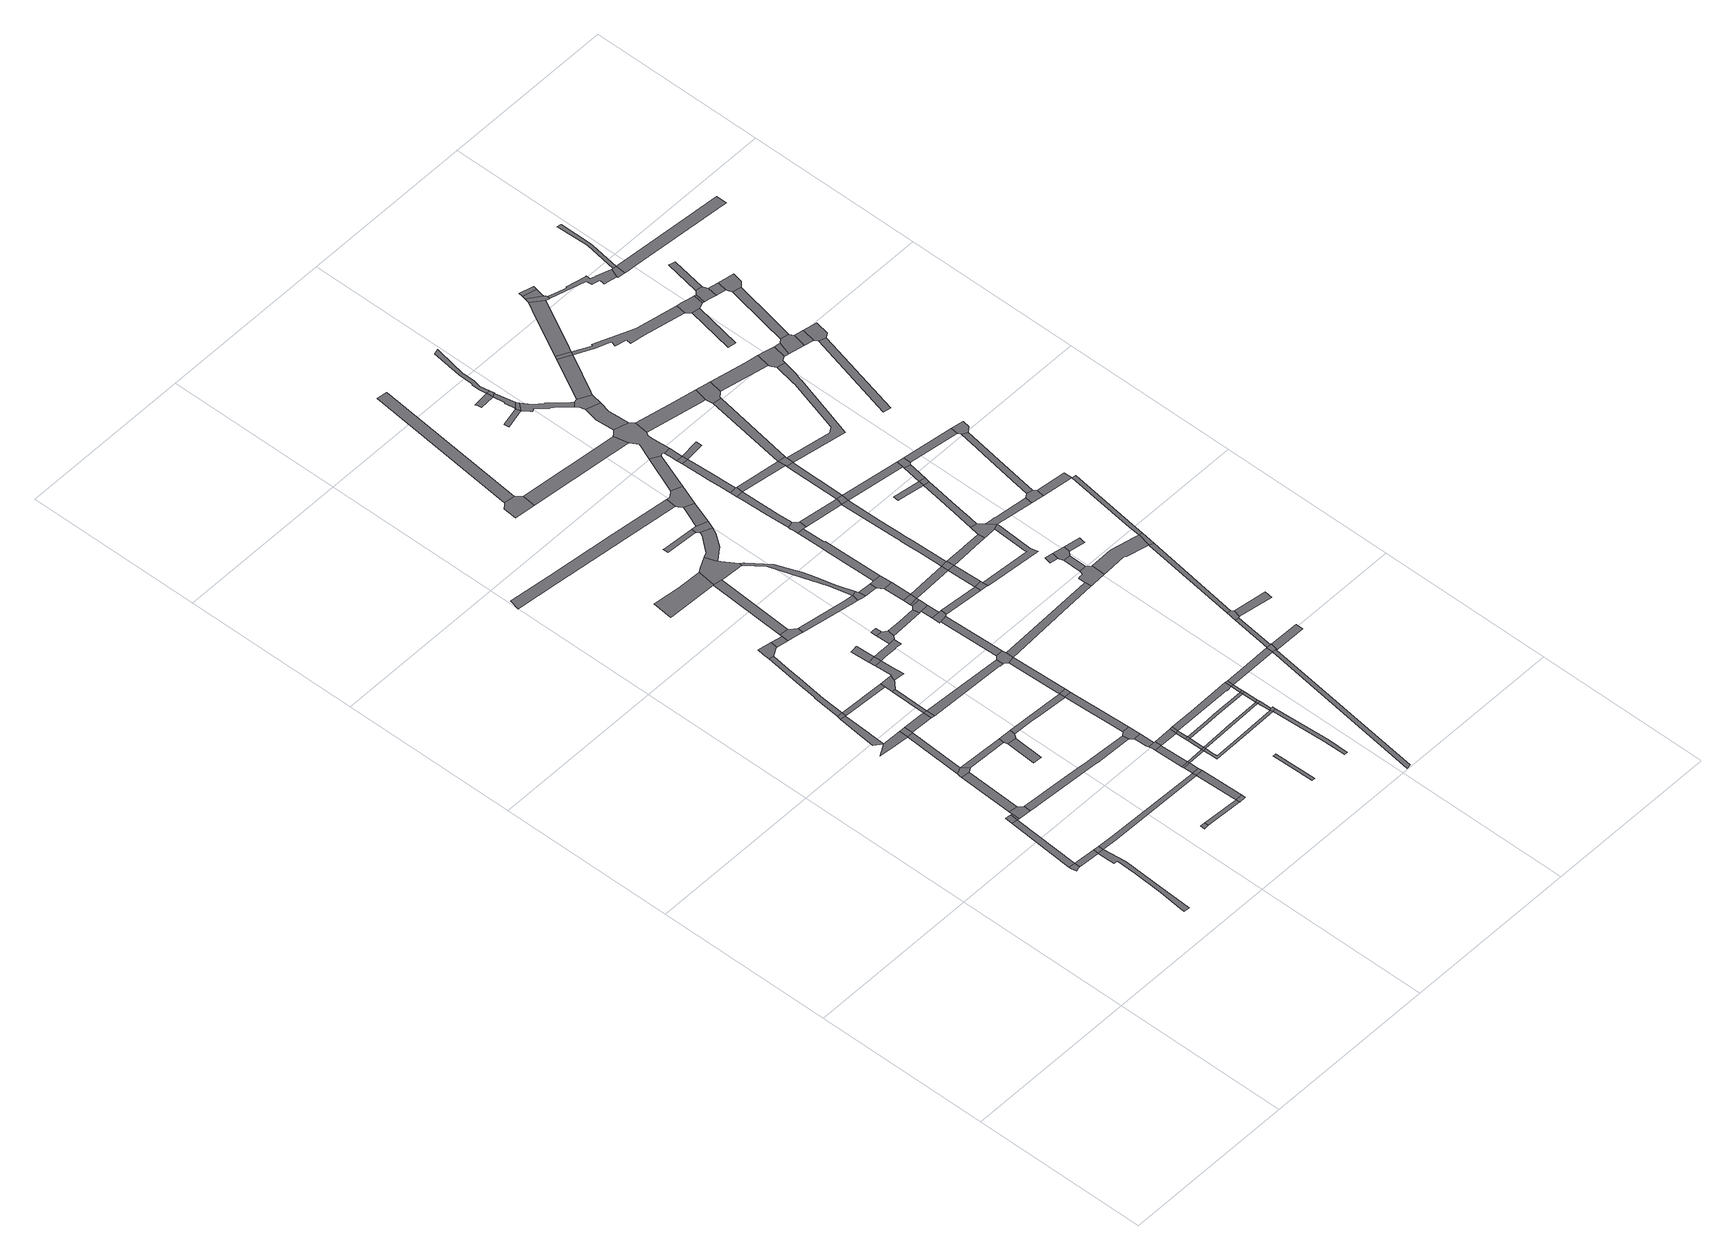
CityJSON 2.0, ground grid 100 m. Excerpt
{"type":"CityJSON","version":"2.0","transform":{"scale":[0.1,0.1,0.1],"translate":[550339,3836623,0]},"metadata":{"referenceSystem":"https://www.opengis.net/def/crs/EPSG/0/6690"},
"CityObjects":{
"road1":{"type":"Road","geometry":[{"type":"MultiSurface","lod":"1","boundaries":[[[0,1,2,3,4,5]]]}]},
"road2":{"type":"Road","attributes":{"RoadStructureAttribute.sectionType":"1"},"geometry":[{"type":"MultiSurface","lod":"1","boundaries":[[[6,7,8,9,10,11,12,13,14,15,16,17,18,19]]]}]},
"road3":{"type":"Road","attributes":{"RoadStructureAttribute.sectionType":"1"},"geometry":[{"type":"MultiSurface","lod":"1","boundaries":[[[20,0,5,21]]]}]},
"road4":{"type":"Road","attributes":{"RoadStructureAttribute.sectionType":"1"},"geometry":[{"type":"MultiSurface","lod":"1","boundaries":[[[5,4,22,6,23]]]}]},
"road5":{"type":"Road","geometry":[{"type":"MultiSurface","lod":"1","boundaries":[[[23,6,19,24]]]}]},
"road6":{"type":"Road","geometry":[{"type":"MultiSurface","lod":"1","boundaries":[[[25,20,21,26]]]}]},
"road7":{"type":"Road","attributes":{"RoadStructureAttribute.sectionType":"1"},"geometry":[{"type":"MultiSurface","lod":"1","boundaries":[[[26,21,27,28,29]]]}]},
"road8":{"type":"Road","geometry":[{"type":"MultiSurface","lod":"1","boundaries":[[[30,31,29,28,32,33,34]]]}]},
"road9":{"type":"Road","attributes":{"RoadStructureAttribute.sectionType":"1"},"geometry":[{"type":"MultiSurface","lod":"1","boundaries":[[[35,36,30,34,37]]]}]},
"road10":{"type":"Road","geometry":[{"type":"MultiSurface","lod":"1","boundaries":[[[38,39,40,35,37,41]]]}]},
"road11":{"type":"Road","attributes":{"RoadStructureAttribute.sectionType":"1"},"geometry":[{"type":"MultiSurface","lod":"1","boundaries":[[[42,43,44,45,46,47,48]]]}]},
"road12":{"type":"Road","attributes":{"RoadStructureAttribute.sectionType":"1"},"geometry":[{"type":"MultiSurface","lod":"1","boundaries":[[[49,50,51,52,43,53,54,55,56,57]]]}]},
"road13":{"type":"Road","attributes":{"RoadStructureAttribute.sectionType":"1"},"geometry":[{"type":"MultiSurface","lod":"1","boundaries":[[[58,47,39,38]]]}]},
"road14":{"type":"Road","geometry":[{"type":"MultiSurface","lod":"1","boundaries":[[[59,49,57,60]]]}]},
"road15":{"type":"Road","geometry":[{"type":"MultiSurface","lod":"1","boundaries":[[[48,47,58,61,62]]]}]},
"road16":{"type":"Road","attributes":{"RoadStructureAttribute.sectionType":"1"},"geometry":[{"type":"MultiSurface","lod":"1","boundaries":[[[38,41,63,64]]]}]},
"road17":{"type":"Road","attributes":{"RoadStructureAttribute.sectionType":"1"},"geometry":[{"type":"MultiSurface","lod":"1","boundaries":[[[65,24,19,66,67,68]]]}]},
"road18":{"type":"Road","geometry":[{"type":"MultiSurface","lod":"1","boundaries":[[[69,70,71,72]]]}]},
"road19":{"type":"Road","attributes":{"RoadStructureAttribute.sectionType":"1"},"geometry":[{"type":"MultiSurface","lod":"1","boundaries":[[[73,74,75,76,77,59,60,78,79,80,81,82]]]}]},
"road20":{"type":"Road","attributes":{"RoadStructureAttribute.sectionType":"1"},"geometry":[{"type":"MultiSurface","lod":"1","boundaries":[[[83,84,62,61,85,86]]]}]},
"road21":{"type":"Road","attributes":{"RoadStructureAttribute.sectionType":"1"},"geometry":[{"type":"MultiSurface","lod":"1","boundaries":[[[60,57,87,88]]]}]},
"road22":{"type":"Road","attributes":{"RoadStructureAttribute.sectionType":"1"},"geometry":[{"type":"MultiSurface","lod":"1","boundaries":[[[89,90,91,92,93,33,32,94,95,96,97,98,99,100,101,102]]]}]},
"road23":{"type":"Road","geometry":[{"type":"MultiSurface","lod":"1","boundaries":[[[103,104,105,106,107]]]}]},
"road24":{"type":"Road","geometry":[{"type":"MultiSurface","lod":"1","boundaries":[[[86,85,108,109,110]]]}]},
"road25":{"type":"Road","attributes":{"RoadStructureAttribute.sectionType":"1"},"geometry":[{"type":"MultiSurface","lod":"1","boundaries":[[[72,71,111,112]]]}]},
"road26":{"type":"Road","geometry":[{"type":"MultiSurface","lod":"1","boundaries":[[[64,63,113,103,107,114,115,116,117]]]}]},
"road27":{"type":"Road","attributes":{"RoadStructureAttribute.sectionType":"1"},"geometry":[{"type":"MultiSurface","lod":"1","boundaries":[[[118,86,110,119]]]}]},
"road28":{"type":"Road","geometry":[{"type":"MultiSurface","lod":"1","boundaries":[[[120,121,73,82,122,123,124,125]]]}]},
"road29":{"type":"Road","geometry":[{"type":"MultiSurface","lod":"1","boundaries":[[[88,87,126,127,128,118,119,129,130,131,132]]]}]},
"road30":{"type":"Road","attributes":{"RoadStructureAttribute.sectionType":"1"},"geometry":[{"type":"MultiSurface","lod":"1","boundaries":[[[125,124,133,134]]]}]},
"road31":{"type":"Road","geometry":[{"type":"MultiSurface","lod":"1","boundaries":[[[135,112,111,136,137]]]}]},
"road32":{"type":"Road","attributes":{"RoadStructureAttribute.sectionType":"1"},"geometry":[{"type":"MultiSurface","lod":"1","boundaries":[[[138,139,67,140,141,112,135]]]}]},
"road33":{"type":"Road","attributes":{"RoadStructureAttribute.sectionType":"1"},"geometry":[{"type":"MultiSurface","lod":"1","boundaries":[[[142,143,144,145,146,147,148,149,150,132,131]]]}]},
"road34":{"type":"Road","geometry":[{"type":"MultiSurface","lod":"1","boundaries":[[[151,152,134,133,153,154,155,156,157,158]]]}]},
"road35":{"type":"Road","geometry":[{"type":"MultiSurface","lod":"1","boundaries":[[[159,160,148,147]]]}]},
"road36":{"type":"Road","geometry":[{"type":"MultiSurface","lod":"1","boundaries":[[[161,68,67,139]]]}]},
"road37":{"type":"Road","attributes":{"RoadStructureAttribute.sectionType":"1"},"geometry":[{"type":"MultiSurface","lod":"1","boundaries":[[[162,163,164,165,166,167,168,169]]]}]},
"road38":{"type":"Road","attributes":{"RoadStructureAttribute.sectionType":"1"},"geometry":[{"type":"MultiSurface","lod":"1","boundaries":[[[170,171,172,173,174,68,161]]]}]},
"road39":{"type":"Road","geometry":[{"type":"MultiSurface","lod":"1","boundaries":[[[175,176,177,178,160,159]]]}]},
"road40":{"type":"Road","attributes":{"RoadStructureAttribute.sectionType":"1"},"geometry":[{"type":"MultiSurface","lod":"1","boundaries":[[[179,117,116,180,181,182,183]]]}]},
"road41":{"type":"Road","geometry":[{"type":"MultiSurface","lod":"1","boundaries":[[[184,185,172,171]]]}]},
"road42":{"type":"Road","attributes":{"RoadStructureAttribute.sectionType":"1"},"geometry":[{"type":"MultiSurface","lod":"1","boundaries":[[[186,187,109,108,188,189,190,191]]]}]},
"road43":{"type":"Road","attributes":{"RoadStructureAttribute.sectionType":"1"},"geometry":[{"type":"MultiSurface","lod":"1","boundaries":[[[192,193,194,185,184]]]}]},
"road44":{"type":"Road","attributes":{"RoadStructureAttribute.sectionType":"1"},"geometry":[{"type":"MultiSurface","lod":"1","boundaries":[[[195,196,197,198,199,200,201,202]]]}]},
"road45":{"type":"Road","attributes":{"RoadStructureAttribute.sectionType":"1"},"geometry":[{"type":"MultiSurface","lod":"1","boundaries":[[[168,203,151,158,204]]]}]},
"road46":{"type":"Road","geometry":[{"type":"MultiSurface","lod":"1","boundaries":[[[205,206,207,194,193,208]]]}]},
"road47":{"type":"Road","attributes":{"RoadStructureAttribute.sectionType":"1"},"geometry":[{"type":"MultiSurface","lod":"1","boundaries":[[[209,210,211,212,213,206,205]]]}]},
"road48":{"type":"Road","geometry":[{"type":"MultiSurface","lod":"1","boundaries":[[[214,215,216,102,101,217,212,211]]]}]},
"road49":{"type":"Road","attributes":{"RoadStructureAttribute.sectionType":"1"},"geometry":[{"type":"MultiSurface","lod":"1","boundaries":[[[218,219,220,221,222,223,224,225,226,159,147]]]}]},
"road50":{"type":"Road","attributes":{"RoadStructureAttribute.sectionType":"1"},"geometry":[{"type":"MultiSurface","lod":"1","boundaries":[[[227,184,171,228]]]}]},
"road51":{"type":"Road","attributes":{"RoadStructureAttribute.sectionType":"1"},"geometry":[{"type":"MultiSurface","lod":"1","boundaries":[[[208,193,229,230,231]]]}]},
"road52":{"type":"Road","geometry":[{"type":"MultiSurface","lod":"1","boundaries":[[[232,227,228,233]]]}]},
"road53":{"type":"Road","attributes":{"RoadStructureAttribute.sectionType":"1"},"geometry":[{"type":"MultiSurface","lod":"1","boundaries":[[[234,235,236,237,215,214]]]}]},
"road54":{"type":"Road","attributes":{"RoadStructureAttribute.sectionType":"1"},"geometry":[{"type":"MultiSurface","lod":"1","boundaries":[[[238,239,240,241,227,232]]]}]},
"road55":{"type":"Road","attributes":{"RoadStructureAttribute.sectionType":"1"},"geometry":[{"type":"MultiSurface","lod":"1","boundaries":[[[242,243,244,225,224,245,246]]]}]},
"road56":{"type":"Road","geometry":[{"type":"MultiSurface","lod":"1","boundaries":[[[247,248,249,244,243]]]}]},
"road57":{"type":"Road","geometry":[{"type":"MultiSurface","lod":"1","boundaries":[[[250,251,240,239]]]}]},
"road58":{"type":"Road","attributes":{"RoadStructureAttribute.sectionType":"1"},"geometry":[{"type":"MultiSurface","lod":"1","boundaries":[[[252,156,155,253,254,255,256]]]}]},
"road59":{"type":"Road","geometry":[{"type":"MultiSurface","lod":"1","boundaries":[[[257,258,259,260,261,262,263,264]]]}]},
"road60":{"type":"Road","attributes":{"RoadStructureAttribute.sectionType":"1"},"geometry":[{"type":"MultiSurface","lod":"1","boundaries":[[[265,230,251,250]]]}]},
"road61":{"type":"Road","geometry":[{"type":"MultiSurface","lod":"1","boundaries":[[[266,183,182,236,235]]]}]},
"road62":{"type":"Road","geometry":[{"type":"MultiSurface","lod":"1","boundaries":[[[231,230,265,267]]]}]},
"road63":{"type":"Road","geometry":[{"type":"MultiSurface","lod":"1","boundaries":[[[268,269,270,271,272]]]}]},
"road64":{"type":"Road","geometry":[{"type":"MultiSurface","lod":"1","boundaries":[[[273,274,169,168,204,275,276,277,278,279]]]}]},
"road65":{"type":"Road","attributes":{"RoadStructureAttribute.sectionType":"1"},"geometry":[{"type":"MultiSurface","lod":"1","boundaries":[[[280,281,282,283,284,285,183,266]]]}]},
"road66":{"type":"Road","geometry":[{"type":"MultiSurface","lod":"1","boundaries":[[[286,287,288,191,190,289,290,282,281,291]]]}]},
"road67":{"type":"Road","attributes":{"RoadStructureAttribute.sectionType":"1"},"geometry":[{"type":"MultiSurface","lod":"1","boundaries":[[[292,293,246,245,294,295]]]}]},
"road68":{"type":"Road","geometry":[{"type":"MultiSurface","lod":"1","boundaries":[[[296,297,298,299,300,301]]]}]},
"road69":{"type":"Road","attributes":{"RoadStructureAttribute.sectionType":"1"},"geometry":[{"type":"MultiSurface","lod":"1","boundaries":[[[302,303,304,233,228,305,306,307,308,309]]]}]},
"road70":{"type":"Road","attributes":{"RoadStructureAttribute.sectionType":"1"},"geometry":[{"type":"MultiSurface","lod":"1","boundaries":[[[310,311,312,313,314,315,316,317,318,277,276,319,320,321,322,323,256,324]]]}]},
"road71":{"type":"Road","attributes":{"RoadStructureAttribute.sectionType":"1"},"geometry":[{"type":"MultiSurface","lod":"1","boundaries":[[[325,326,327,287,286]]]}]},
"road72":{"type":"Road","attributes":{"RoadStructureAttribute.sectionType":"1"},"geometry":[{"type":"MultiSurface","lod":"1","boundaries":[[[328,329,232,233,330,331]]]}]},
"road73":{"type":"Road","geometry":[{"type":"MultiSurface","lod":"1","boundaries":[[[324,256,255,332,333,334,335]]]}]},
"road74":{"type":"Road","attributes":{"RoadStructureAttribute.sectionType":"1"},"geometry":[{"type":"MultiSurface","lod":"1","boundaries":[[[336,337,338,339,340,273,279,341,342,343,344,345,346]]]}]},
"road75":{"type":"Road","attributes":{"RoadStructureAttribute.sectionType":"1"},"geometry":[{"type":"MultiSurface","lod":"1","boundaries":[[[347,348,349,250,239,350,351,352]]]}]},
"road76":{"type":"Road","attributes":{"RoadStructureAttribute.sectionType":"1"},"geometry":[{"type":"MultiSurface","lod":"1","boundaries":[[[353,257,264,354]]]}]},
"road77":{"type":"Road","geometry":[{"type":"MultiSurface","lod":"1","boundaries":[[[355,356,357,327,326,358,359,360]]]}]},
"road78":{"type":"Road","attributes":{"RoadStructureAttribute.sectionType":"1"},"geometry":[{"type":"MultiSurface","lod":"1","boundaries":[[[361,267,265,362,363,364,365]]]}]},
"road79":{"type":"Road","attributes":{"RoadStructureAttribute.sectionType":"1"},"geometry":[{"type":"MultiSurface","lod":"1","boundaries":[[[366,367,368,356,355]]]}]},
"road80":{"type":"Road","attributes":{"RoadStructureAttribute.sectionType":"1"},"geometry":[{"type":"MultiSurface","lod":"1","boundaries":[[[335,334,369,370]]]}]},
"road81":{"type":"Road","geometry":[{"type":"MultiSurface","lod":"1","boundaries":[[[371,372,373,374,292,295,367,366]]]}]},
"road82":{"type":"Road","attributes":{"RoadStructureAttribute.sectionType":"1"},"geometry":[{"type":"MultiSurface","lod":"1","boundaries":[[[375,376,372,371]]]}]},
"road83":{"type":"Road","geometry":[{"type":"MultiSurface","lod":"1","boundaries":[[[377,378,376,375]]]}]},
"road84":{"type":"Road","geometry":[{"type":"MultiSurface","lod":"1","boundaries":[[[379,301,300,380,336,346,381,382,383]]]}]},
"road85":{"type":"Road","attributes":{"RoadStructureAttribute.sectionType":"1"},"geometry":[{"type":"MultiSurface","lod":"1","boundaries":[[[384,385,378,377]]]}]},
"road86":{"type":"Road","attributes":{"RoadStructureAttribute.sectionType":"1"},"geometry":[{"type":"MultiSurface","lod":"1","boundaries":[[[386,387,308,388,389,390]]]}]},
"road87":{"type":"Road","geometry":[{"type":"MultiSurface","lod":"1","boundaries":[[[391,370,369,385,384,392,393]]]}]},
"road88":{"type":"Road","attributes":{"RoadStructureAttribute.sectionType":"1"},"geometry":[{"type":"MultiSurface","lod":"1","boundaries":[[[394,395,383,382,396,397]]]}]},
"road89":{"type":"Road","attributes":{"RoadStructureAttribute.sectionType":"1"},"geometry":[{"type":"MultiSurface","lod":"1","boundaries":[[[398,262,261,399,400,401]]]}]},
"road90":{"type":"Road","geometry":[{"type":"MultiSurface","lod":"1","boundaries":[[[402,403,309,308,387]]]}]},
"road91":{"type":"Road","attributes":{"RoadStructureAttribute.sectionType":"1"},"geometry":[{"type":"MultiSurface","lod":"1","boundaries":[[[404,405,331,406,309,403]]]}]},
"road92":{"type":"Road","attributes":{"RoadStructureAttribute.sectionType":"1"},"geometry":[{"type":"MultiSurface","lod":"1","boundaries":[[[360,359,407,408]]]}]},
"road93":{"type":"Road","geometry":[{"type":"MultiSurface","lod":"1","boundaries":[[[409,328,331,405]]]}]},
"road94":{"type":"Road","attributes":{"RoadStructureAttribute.sectionType":"1"},"geometry":[{"type":"MultiSurface","lod":"1","boundaries":[[[410,352,411,328,409]]]}]},
"road95":{"type":"Road","attributes":{"RoadStructureAttribute.sectionType":"1"},"geometry":[{"type":"MultiSurface","lod":"1","boundaries":[[[412,413,414,415,416,417,418,393,392]]]}]},
"road96":{"type":"Road","geometry":[{"type":"MultiSurface","lod":"1","boundaries":[[[419,347,352,410]]]}]},
"road97":{"type":"Road","geometry":[{"type":"MultiSurface","lod":"1","boundaries":[[[420,421,422,423,202,201,424,425,394,397,426]]]}]},
"road98":{"type":"Road","attributes":{"RoadStructureAttribute.sectionType":"1"},"geometry":[{"type":"MultiSurface","lod":"1","boundaries":[[[427,377,375,428]]]}]},
"road99":{"type":"Road","attributes":{"RoadStructureAttribute.sectionType":"1"},"geometry":[{"type":"MultiSurface","lod":"1","boundaries":[[[429,364,347,419]]]}]},
"road100":{"type":"Road","geometry":[{"type":"MultiSurface","lod":"1","boundaries":[[[365,364,429,430]]]}]},
"road101":{"type":"Road","attributes":{"RoadStructureAttribute.sectionType":"1"},"geometry":[{"type":"MultiSurface","lod":"1","boundaries":[[[431,432,433,434,291,281,435,436,437]]]}]},
"road102":{"type":"Road","geometry":[{"type":"MultiSurface","lod":"1","boundaries":[[[438,439,440,441,415,414,442,443,444]]]}]},
"road103":{"type":"Road","geometry":[{"type":"MultiSurface","lod":"1","boundaries":[[[445,408,407,446,447,448]]]}]},
"road104":{"type":"Road","attributes":{"RoadStructureAttribute.sectionType":"1"},"geometry":[{"type":"MultiSurface","lod":"1","boundaries":[[[449,450,451,452,453,454]]]}]},
"road105":{"type":"Road","attributes":{"RoadStructureAttribute.sectionType":"1"},"geometry":[{"type":"MultiSurface","lod":"1","boundaries":[[[455,456,457,458,459,460,461,439,438]]]}]},
"road106":{"type":"Road","attributes":{"RoadStructureAttribute.sectionType":"1"},"geometry":[{"type":"MultiSurface","lod":"1","boundaries":[[[462,428,463,464,408,445]]]}]},
"road107":{"type":"Road","attributes":{"RoadStructureAttribute.sectionType":"1"},"geometry":[{"type":"MultiSurface","lod":"1","boundaries":[[[465,420,426,466,467,468]]]}]},
"road108":{"type":"Road","geometry":[{"type":"MultiSurface","lod":"1","boundaries":[[[469,470,471,472]]]}]},
"road109":{"type":"Road","geometry":[{"type":"MultiSurface","lod":"1","boundaries":[[[473,427,428,462]]]}]},
"road110":{"type":"Road","geometry":[{"type":"MultiSurface","lod":"1","boundaries":[[[474,475,476,459,458,477]]]}]},
"road111":{"type":"Road","attributes":{"RoadStructureAttribute.sectionType":"1"},"geometry":[{"type":"MultiSurface","lod":"1","boundaries":[[[478,430,429,479,480,481]]]}]},
"road112":{"type":"Road","geometry":[{"type":"MultiSurface","lod":"1","boundaries":[[[482,483,484,485,486,487]]]}]},
"road113":{"type":"Road","attributes":{"RoadStructureAttribute.sectionType":"1"},"geometry":[{"type":"MultiSurface","lod":"1","boundaries":[[[488,489,490,491,492,493,494,495,496,475,474]]]}]},
"road114":{"type":"Road","attributes":{"RoadStructureAttribute.sectionType":"1"},"geometry":[{"type":"MultiSurface","lod":"1","boundaries":[[[497,444,443,498,499]]]}]},
"road115":{"type":"Road","geometry":[{"type":"MultiSurface","lod":"1","boundaries":[[[500,469,472,501]]]}]},
"road116":{"type":"Road","attributes":{"RoadStructureAttribute.sectionType":"1"},"geometry":[{"type":"MultiSurface","lod":"1","boundaries":[[[502,487,503,504,505,506,469,500]]]}]},
"road117":{"type":"Road","attributes":{"RoadStructureAttribute.sectionType":"1"},"geometry":[{"type":"MultiSurface","lod":"1","boundaries":[[[498,507,508,509,510,511,512,513,514,427,473,515,516,517,518,519,520,521]]]}]},
"road118":{"type":"Road","geometry":[{"type":"MultiSurface","lod":"1","boundaries":[[[522,523,493,492]]]}]},
"road119":{"type":"Road","geometry":[{"type":"MultiSurface","lod":"1","boundaries":[[[482,487,502,524,525]]]}]},
"road120":{"type":"Road","attributes":{"RoadStructureAttribute.sectionType":"1"},"geometry":[{"type":"MultiSurface","lod":"1","boundaries":[[[526,527,528,529,523,522]]]}]},
"road121":{"type":"Road","geometry":[{"type":"MultiSurface","lod":"1","boundaries":[[[530,531,401,400,532,533,534,535,536,465,468,537,538,539,540,541,542,528,527,543,544,545,546,547,548,549]]]}]},
"road122":{"type":"Road","attributes":{"RoadStructureAttribute.sectionType":"1"},"geometry":[{"type":"MultiSurface","lod":"1","boundaries":[[[550,551,552,553,554,555,556,557,558,559,560,501,472,561,562,563,564,565,566,567,568,569,570,571,572,573,574,575,576,577]]]}]},
"road123":{"type":"Road","attributes":{"RoadStructureAttribute.sectionType":"1"},"geometry":[{"type":"MultiSurface","lod":"1","boundaries":[[[578,579,580,473,462,581,582,583]]]}]},
"road124":{"type":"Road","attributes":{"RoadStructureAttribute.sectionType":"1"},"geometry":[{"type":"MultiSurface","lod":"1","boundaries":[[[584,585,477,458,586,587,588]]]}]},
"road125":{"type":"Road","attributes":{"RoadStructureAttribute.sectionType":"1"},"geometry":[{"type":"MultiSurface","lod":"1","boundaries":[[[589,590,591,592,593,594,595,596,597,598,599,600,601,448,447]]]}]},
"road126":{"type":"Road","attributes":{"RoadStructureAttribute.sectionType":"1"},"geometry":[{"type":"MultiSurface","lod":"1","boundaries":[[[602,603,604,605,606,607,608,609,610,611,612,613,614,615,482,525]]]}]},
"road127":{"type":"Road","geometry":[{"type":"MultiSurface","lod":"1","boundaries":[[[616,617,618,522,492]]]}]},
"road128":{"type":"Road","geometry":[{"type":"MultiSurface","lod":"1","boundaries":[[[499,498,521,619]]]}]},
"road129":{"type":"Road","geometry":[{"type":"MultiSurface","lod":"1","boundaries":[[[620,621,622,481,480,449,454,623,624]]]}]},
"road130":{"type":"Road","attributes":{"RoadStructureAttribute.sectionType":"1"},"geometry":[{"type":"MultiSurface","lod":"1","boundaries":[[[625,626,530,549,627,628,629,630]]]}]},
"road131":{"type":"Road","geometry":[{"type":"MultiSurface","lod":"1","boundaries":[[[631,577,576,632,625,630,633]]]}]},
"road132":{"type":"Road","attributes":{"RoadStructureAttribute.sectionType":"1"},"geometry":[{"type":"MultiSurface","lod":"1","boundaries":[[[634,622,621,635,636]]]}]},
"road133":{"type":"Road","attributes":{"RoadStructureAttribute.sectionType":"1"},"geometry":[{"type":"MultiSurface","lod":"1","boundaries":[[[637,499,619,638,639,640]]]}]},
"road134":{"type":"Road","geometry":[{"type":"MultiSurface","lod":"1","boundaries":[[[641,642,643,644,645,431,437,646,647,648,649,650]]]}]},
"road135":{"type":"Road","geometry":[{"type":"MultiSurface","lod":"1","boundaries":[[[651,652,653,654,655]]]}]},
"road136":{"type":"Road","attributes":{"RoadStructureAttribute.sectionType":"7"},"geometry":[{"type":"MultiSurface","lod":"1","boundaries":[[[656,624,623,657,658,659,660,661]]]}]},
"road137":{"type":"Road","attributes":{"RoadStructureAttribute.sectionType":"1"},"geometry":[{"type":"MultiSurface","lod":"1","boundaries":[[[662,641,650,663]]]}]},
"road138":{"type":"Road","geometry":[{"type":"MultiSurface","lod":"1","boundaries":[[[588,587,637,640,664,665]]]}]},
"road139":{"type":"Road","geometry":[{"type":"MultiSurface","lod":"1","boundaries":[[[666,667,668,634,636,669,670,671,672]]]}]},
"road140":{"type":"Road","geometry":[{"type":"MultiSurface","lod":"1","boundaries":[[[673,578,583,674,675,676,598,597,677,678,679]]]}]},
"road141":{"type":"Road","geometry":[{"type":"MultiSurface","lod":"1","boundaries":[[[680,655,654,662,663,681,682]]]}]},
"road142":{"type":"Road","attributes":{"RoadStructureAttribute.sectionType":"1"},"geometry":[{"type":"MultiSurface","lod":"1","boundaries":[[[619,521,683,684,685]]]}]},
"road143":{"type":"Road","attributes":{"RoadStructureAttribute.sectionType":"1"},"geometry":[{"type":"MultiSurface","lod":"1","boundaries":[[[686,687,547,546,688,689,690]]]}]},
"road144":{"type":"Road","attributes":{"RoadStructureAttribute.sectionType":"1"},"geometry":[{"type":"MultiSurface","lod":"1","boundaries":[[[691,692,693,694,631,633,695,696,697,698]]]}]},
"road145":{"type":"Road","geometry":[{"type":"MultiSurface","lod":"1","boundaries":[[[699,700,701,702,703]]]}]},
"road146":{"type":"Road","attributes":{"RoadStructureAttribute.sectionType":"1"},"geometry":[{"type":"MultiSurface","lod":"1","boundaries":[[[702,704,705,706,673,679,707,708,709,710]]]}]},
"road147":{"type":"Road","attributes":{"RoadStructureAttribute.sectionType":"1"},"geometry":[{"type":"MultiSurface","lod":"1","boundaries":[[[711,712,713,682,681]]]}]},
"road148":{"type":"Road","attributes":{"RoadStructureAttribute.sectionType":"7"},"geometry":[{"type":"MultiSurface","lod":"1","boundaries":[[[670,669,714,715]]]}]},
"road149":{"type":"Road","attributes":{"RoadStructureAttribute.sectionType":"1"},"geometry":[{"type":"MultiSurface","lod":"1","boundaries":[[[716,588,665,717]]]}]},
"road150":{"type":"Road","attributes":{"RoadStructureAttribute.sectionType":"1"},"geometry":[{"type":"MultiSurface","lod":"1","boundaries":[[[718,719,720,649,648,721,722,723,724,725,726,727]]]}]},
"road151":{"type":"Road","attributes":{"RoadStructureAttribute.sectionType":"1"},"geometry":[{"type":"MultiSurface","lod":"1","boundaries":[[[726,728,666,672,729]]]}]},
"road152":{"type":"Road","attributes":{"RoadStructureAttribute.sectionType":"1"},"geometry":[{"type":"MultiSurface","lod":"1","boundaries":[[[730,731,732,733,734,677,597,735,736,737,738]]]}]},
"road153":{"type":"Road","geometry":[{"type":"MultiSurface","lod":"1","boundaries":[[[703,702,710,739]]]}]},
"road154":{"type":"Road","geometry":[{"type":"MultiSurface","lod":"1","boundaries":[[[740,691,698,741]]]}]},
"road155":{"type":"Road","attributes":{"RoadStructureAttribute.sectionType":"1"},"geometry":[{"type":"MultiSurface","lod":"1","boundaries":[[[742,703,739,743,744,745]]]}]},
"road156":{"type":"Road","geometry":[{"type":"MultiSurface","lod":"1","boundaries":[[[685,684,742,745,746,747,748,749]]]}]},
"road157":{"type":"Road","geometry":[{"type":"MultiSurface","lod":"1","boundaries":[[[690,689,716,717,750,751,752,753]]]}]},
"road158":{"type":"Road","geometry":[{"type":"MultiSurface","lod":"1","boundaries":[[[727,726,729,754]]]}]},
"road159":{"type":"Road","attributes":{"RoadStructureAttribute.sectionType":"1"},"geometry":[{"type":"MultiSurface","lod":"1","boundaries":[[[755,756,757,758,759,760,664,640,761,762,763,764,765,766,767]]]}]},
"road160":{"type":"Road","geometry":[{"type":"MultiSurface","lod":"1","boundaries":[[[768,769,738,737,770,771,772]]]}]},
"road161":{"type":"Road","attributes":{"RoadStructureAttribute.sectionType":"1"},"geometry":[{"type":"MultiSurface","lod":"1","boundaries":[[[773,774,775,740,741,776,777,778,779]]]}]},
"road162":{"type":"Road","attributes":{"RoadStructureAttribute.sectionType":"1"},"geometry":[{"type":"MultiSurface","lod":"1","boundaries":[[[749,748,780,781]]]}]},
"road163":{"type":"Road","attributes":{"RoadStructureAttribute.sectionType":"1"},"geometry":[{"type":"MultiSurface","lod":"1","boundaries":[[[782,783,727,754,784,785]]]}]},
"road164":{"type":"Road","attributes":{"RoadStructureAttribute.sectionType":"1"},"geometry":[{"type":"MultiSurface","lod":"1","boundaries":[[[771,770,786,782,787]]]}]},
"road165":{"type":"Road","attributes":{"RoadStructureAttribute.sectionType":"1"},"geometry":[{"type":"MultiSurface","lod":"1","boundaries":[[[788,753,752,789,790]]]}]},
"road166":{"type":"Road","attributes":{"RoadStructureAttribute.sectionType":"1"},"geometry":[{"type":"MultiSurface","lod":"1","boundaries":[[[791,792,793,794,768,772,795,796]]]}]},
"road167":{"type":"Road","attributes":{"RoadStructureAttribute.sectionType":"1"},"geometry":[{"type":"MultiSurface","lod":"1","boundaries":[[[797,798,799,800,801,741,698,802,803,804,805,806,807,808,809,810]]]}]},
"road168":{"type":"Road","geometry":[{"type":"MultiSurface","lod":"1","boundaries":[[[811,812,773,779,813,814,815,816,817,818,819]]]}]},
"road169":{"type":"Road","attributes":{"RoadStructureAttribute.sectionType":"1"},"geometry":[{"type":"MultiSurface","lod":"1","boundaries":[[[820,811,819,821,822]]]}]},
"road170":{"type":"Road","attributes":{"RoadStructureAttribute.sectionType":"1"},"geometry":[{"type":"MultiSurface","lod":"1","boundaries":[[[823,824,820,822,825]]]}]},
"road171":{"type":"Road","geometry":[{"type":"MultiSurface","lod":"1","boundaries":[[[781,780,826,791,796,827,828,829]]]}]},
"road172":{"type":"Road","geometry":[{"type":"MultiSurface","lod":"1","boundaries":[[[830,790,789,831,832,755,767,833,834,835,836]]]}]},
"road173":{"type":"Road","attributes":{"RoadStructureAttribute.sectionType":"1"},"geometry":[{"type":"MultiSurface","lod":"1","boundaries":[[[837,838,839,840,841,842,843,844,845,846,815,814,847,848,849,850,851,852,853,854,855]]]}]},
"road174":{"type":"Road","attributes":{"RoadStructureAttribute.sectionType":"1"},"geometry":[{"type":"MultiSurface","lod":"1","boundaries":[[[856,857,858,859]]]}]},
"road175":{"type":"Road","attributes":{"RoadStructureAttribute.sectionType":"1"},"geometry":[{"type":"MultiSurface","lod":"1","boundaries":[[[860,836,835,861,862,863]]]}]},
"road176":{"type":"Road","attributes":{"RoadStructureAttribute.sectionType":"1"},"geometry":[{"type":"MultiSurface","lod":"1","boundaries":[[[864,865,866,867,868,869]]]}]},
"road177":{"type":"Road","geometry":[{"type":"MultiSurface","lod":"1","boundaries":[[[870,863,862,871,872,873]]]}]},
"road178":{"type":"Road","geometry":[{"type":"MultiSurface","lod":"1","boundaries":[[[874,875,810,809,856,859,876,877]]]}]},
"road179":{"type":"Road","attributes":{"RoadStructureAttribute.sectionType":"1"},"geometry":[{"type":"MultiSurface","lod":"1","boundaries":[[[872,871,878,879]]]}]},
"road180":{"type":"Road","geometry":[{"type":"MultiSurface","lod":"1","boundaries":[[[855,854,880,881,882,883]]]}]},
"road181":{"type":"Road","attributes":{"RoadStructureAttribute.sectionType":"1"},"geometry":[{"type":"MultiSurface","lod":"1","boundaries":[[[877,876,884,885]]]}]},
"road182":{"type":"Road","geometry":[{"type":"MultiSurface","lod":"1","boundaries":[[[886,887,885,884,888,889,890,891,892,893]]]}]},
"road183":{"type":"Road","geometry":[{"type":"MultiSurface","lod":"1","boundaries":[[[879,878,894,864,869,895,896,897]]]}]},
"road184":{"type":"Road","attributes":{"RoadStructureAttribute.sectionType":"1"},"geometry":[{"type":"MultiSurface","lod":"1","boundaries":[[[898,899,870,873,900,901]]]}]},
"road185":{"type":"Road","attributes":{"RoadStructureAttribute.sectionType":"1"},"geometry":[{"type":"MultiSurface","lod":"1","boundaries":[[[902,903,904,905,906,907,908,883,882]]]}]},
"road186":{"type":"Road","attributes":{"RoadStructureAttribute.sectionType":"1"},"geometry":[{"type":"MultiSurface","lod":"1","boundaries":[[[891,890,909,910]]]}]},
"road187":{"type":"Road","geometry":[{"type":"MultiSurface","lod":"1","boundaries":[[[911,912,913,914,886,893]]]}]},
"road188":{"type":"Road","geometry":[{"type":"MultiSurface","lod":"1","boundaries":[[[910,909,898,901,915,916,917,918]]]}]},
"road189":{"type":"Road","attributes":{"RoadStructureAttribute.sectionType":"1"},"geometry":[{"type":"MultiSurface","lod":"1","boundaries":[[[919,920,921,882,881,922,923,924,925,926]]]}]}
},
"vertices":[
[500,776,0],[499,760,0],[506,734,0],[521,740,0],[533,740,0],[534,773,0],
[656,734,0],[658,664,0],[659,634,0],[669,634,0],[682,634,0],[678,519,0],[667,346,0],[651,191,0],[650,183,0],[683,179,0],[683,192,0],[692,362,0],[704,602,0],[691,732,0],
[529,1165,0],[561,1162,0],
[654,734,0],[658,764,0],
[693,762,0],
[532,1208,0],[565,1205,0],
[565,1161,0],[573,1160,0],[575,1205,0],
[576,1226,0],[576,1215,0],[647,1155,0],[649,1195,0],[625,1218,0],
[592,1540,0],[576,1229,0],[639,1534,0],
[632,1586,0],[595,1570,0],[592,1550,0],[663,1552,0],
[567,1957,0],[506,1959,0],[437,1919,0],[536,1910,0],[611,1903,0],[614,1903,0],[616,1955,0],
[488,2215,0],[471,2061,0],[467,2030,0],[463,1991,0],[510,2042,0],[511,2058,0],[511,2059,0],[518,2210,0],[518,2212,0],
[649,1903,0],
[491,2238,0],[521,2237,0],
[649,1906,0],[651,1954,0],
[891,1541,0],[893,1573,0],
[785,756,0],[783,728,0],[1340,718,0],[1339,742,0],
[1112,488,0],[1111,463,0],[1138,466,0],[1139,487,0],
[550,2725,0],[535,2607,0],[525,2527,0],[510,2404,0],[509,2399,0],[532,2365,0],[538,2414,0],[553,2534,0],[562,2612,0],[576,2720,0],
[770,1950,0],[756,1950,0],[779,1900,0],[781,1950,0],
[783,2197,0],[784,2226,0],
[1104,1161,0],[1094,1162,0],[1052,1165,0],[1018,1169,0],[891,1178,0],[689,1152,0],[691,1152,0],[834,1141,0],[1012,1128,0],[1081,1123,0],[1091,1122,0],[1094,1122,0],[1300,1114,0],[1297,1149,0],
[898,1519,0],[887,1347,0],[913,1345,0],[937,1344,0],[948,1515,0],
[800,1899,0],[798,1947,0],[798,1948,0],
[1348,453,0],[1349,475,0],
[893,1537,0],[958,1528,0],[962,1534,0],[966,1538,0],[967,1569,0],
[783,2150,0],[801,2150,0],
[560,2803,0],[555,2767,0],[583,2724,0],[629,2750,0],[630,2750,0],[635,2789,0],
[783,2191,0],[783,2177,0],[783,2175,0],[828,2177,0],[838,2187,0],[843,2193,0],[852,2223,0],
[697,2738,0],[700,2776,0],
[1389,477,0],[1351,452,0],[1390,454,0],
[1389,493,0],[1381,720,0],[1340,716,0],[1348,484,0],
[857,2192,0],[880,2190,0],[904,2188,0],[903,2190,0],[899,2256,0],[895,2323,0],[852,2319,0],[858,2227,0],[858,2223,0],
[701,2791,0],[700,2777,0],[726,2733,0],[767,2726,0],[784,2722,0],[788,2752,0],[774,2765,0],[750,2787,0],
[892,2363,0],[850,2359,0],
[1380,744,0],
[618,3348,0],[543,3357,0],[452,3368,0],[439,3250,0],[439,3251,0],[444,3250,0],[730,3238,0],[745,3344,0],
[1379,782,0],[1378,796,0],[1337,794,0],[1339,750,0],[1339,748,0],
[886,2470,0],[886,2473,0],[864,2469,0],[843,2465,0],
[1087,1563,0],[1077,1533,0],[1115,1530,0],[1300,1517,0],[1300,1552,0],
[1378,808,0],[1337,807,0],
[1249,1920,0],[1245,1920,0],[1243,1881,0],[1247,1880,0],[1265,1880,0],[1264,1919,0],
[1371,971,0],[1371,972,0],[1331,971,0],
[658,3809,0],[250,3857,0],[14,3885,0],[0,3826,0],[250,3797,0],[671,3747,0],[986,3709,0],[993,3769,0],
[730,3236,0],[780,3231,0],
[1365,1010,0],[1327,1008,0],[1330,989,0],[1371,1010,0],
[1364,1012,0],[1364,1027,0],[1361,1094,0],[1319,1093,0],[1324,1023,0],
[1358,1167,0],[1317,1165,0],[1298,1150,0],[1302,1112,0],
[925,2324,0],[997,2325,0],[1004,2326,0],[1006,2326,0],[1039,2325,0],[1039,2355,0],[1039,2368,0],[1002,2365,0],[925,2364,0],
[1482,812,0],[1480,799,0],
[1386,972,0],[1478,971,0],[1478,1011,0],
[1497,814,0],[1497,802,0],
[1350,1340,0],[1342,1518,0],[1302,1517,0],[1302,1506,0],
[1497,849,0],[1496,899,0],[1480,899,0],[1481,848,0],
[1037,2443,0],[1035,2445,0],[1000,2443,0],[1055,2385,0],[1060,2425,0],
[1033,2481,0],[1016,2480,0],[999,2479,0],
[1496,914,0],[1479,914,0],
[1077,2707,0],[974,2688,0],[1086,2668,0],[1111,2663,0],[1118,2701,0],
[464,4327,0],[454,4318,0],[434,4302,0],[426,4223,0],[545,4210,0],[553,4289,0],[533,4311,0],[525,4320,0],
[1495,976,0],
[1341,1554,0],
[1495,1011,0],
[1692,531,0],[1684,531,0],[1675,531,0],[1680,289,0],[1697,289,0],
[833,3388,0],[768,3356,0],[795,3230,0],[913,3223,0],[913,3239,0],[862,3315,0],[855,3325,0],
[1338,1625,0],[1328,1870,0],[1288,1861,0],[1299,1565,0],[1300,1555,0],[1300,1553,0],
[1325,1938,0],[1283,1936,0],[1265,1920,0],[1267,1880,0],[1269,1879,0],[1327,1916,0],
[1238,2429,0],[1141,2426,0],[1083,2386,0],[1246,2392,0],
[742,3566,0],[741,3566,0],[741,3552,0],[742,3538,0],[926,3527,0],[926,3553,0],
[1693,733,0],[1498,729,0],[1497,767,0],[1482,767,0],[1485,717,0],[1694,720,0],[1888,723,0],[1883,736,0],
[1118,2795,0],[1108,2830,0],[1097,2874,0],[1080,2941,0],[1067,2984,0],[1057,3013,0],[1018,3115,0],[932,3225,0],[929,3227,0],[917,3218,0],[988,3129,0],[1045,2951,0],[1089,2829,0],[1116,2711,0],[1146,2710,0],
[1320,2033,0],[1310,2284,0],[1269,2277,0],
[1877,823,0],[1688,819,0],[1688,806,0],[1879,811,0],
[1127,2660,0],[1132,2659,0],[1156,2655,0],[1151,2693,0],
[939,3511,0],[931,3491,0],[924,3479,0],[868,3411,0],[861,3402,0],[859,3328,0],[920,3371,0],[930,3378,0],[983,3452,0],[991,3467,0],[999,3485,0],
[1876,921,0],[1686,918,0],[1638,917,0],[1650,902,0],[1686,903,0],[1876,906,0],
[562,5223,0],[622,5216,0],
[1310,2326,0],[1260,2325,0],[1261,2277,0],[1315,2287,0],[1321,2291,0],[1324,2325,0],
[1629,1012,0],[1845,977,0],[1845,973,0],[1875,976,0],[1875,1014,0],
[1307,2394,0],[1258,2392,0],[1258,2390,0],
[1229,2651,0],[1230,2690,0],
[1306,2448,0],[1256,2446,0],[1242,2432,0],[1240,2430,0],
[1305,2463,0],[1256,2457,0],
[1305,2502,0],[1255,2501,0],
[940,3552,0],[932,3519,0],[1005,3499,0],[1016,3528,0],[955,3550,0],
[1302,2620,0],[1251,2618,0],
[1926,399,0],[1909,725,0],[1906,414,0],[1907,286,0],[1926,286,0],
[1242,2689,0],[1300,2689,0],[1254,2689,0],
[1006,3675,0],[986,3624,0],[1051,3624,0],[1062,3654,0],
[1117,4228,0],[1041,4156,0],[1142,4145,0],[1125,4227,0],
[1908,744,0],[1895,743,0],
[1895,751,0],[1894,811,0],[1882,753,0],
[1544,2272,0],[1545,2305,0],
[1893,827,0],
[1892,906,0],[1877,829,0],
[1290,3030,0],[1285,3032,0],[1281,3161,0],[1244,3161,0],[1245,3154,0],[1247,3031,0],[1248,2959,0],
[1891,921,0],
[1046,3791,0],[1034,3783,0],[1022,3775,0],[1010,3767,0],[992,3698,0],[999,3687,0],[1105,3769,0],
[1538,2512,0],[1538,2472,0],
[1890,977,0],
[1890,1014,0],
[1911,1939,0],[1910,1938,0],[1702,1930,0],[1327,1915,0],[1704,1890,0],[1912,1901,0],[1915,1901,0],
[1276,3228,0],[1241,3219,0],[1241,3207,0],[1243,3189,0],[1283,3161,0],[1298,3159,0],[1303,3202,0],
[1587,2310,0],[1567,2270,0],[1590,2268,0],[1588,2298,0],
[2172,978,0],[2149,816,0],[2037,5,0],[2065,11,0],[2192,974,0],[2193,976,0],
[1272,3312,0],[1267,3505,0],[1267,3530,0],[1266,3534,0],[1226,3532,0],[1227,3504,0],[1234,3365,0],
[1580,2472,0],[1545,2312,0],[1545,2308,0],
[1131,4004,0],[1123,3816,0],[1180,3969,0],[1182,3974,0],
[951,4689,0],[839,4662,0],[842,4634,0],[955,4663,0],
[1576,2515,0],
[1265,3574,0],[1224,3572,0],[1225,3556,0],[1269,3573,0],
[2006,1015,0],[1894,977,0],[2172,979,0],[2171,1017,0],
[932,4858,0],[845,4850,0],[842,4849,0],[846,4833,0],[849,4816,0],[936,4820,0],
[1262,3626,0],[1258,3712,0],[1258,3713,0],[1251,3844,0],[1250,3866,0],[1212,3864,0],[1218,3713,0],[1218,3710,0],[1221,3626,0],
[1526,3172,0],[1519,3129,0],[1529,3172,0],
[980,4717,0],[989,4702,0],
[957,4831,0],[945,4754,0],[942,4752,0],[949,4702,0],[950,4696,0],
[1519,3126,0],[1524,2951,0],[1529,2791,0],[1530,2779,0],[1530,2762,0],[1532,2702,0],[1534,2649,0],[1538,2524,0],[1575,2515,0],[1569,2728,0],[1567,2775,0],[1567,2788,0],[1566,2797,0],[1563,2924,0],[1557,3124,0],
[1248,3898,0],[1210,3896,0],
[960,4832,0],[954,4858,0],
[1246,3933,0],[1244,3976,0],[1207,3973,0],[1209,3931,0],
[1156,4253,0],[1138,4237,0],[1143,4143,0],[1164,4112,0],[1170,4103,0],[1157,4070,0],[1147,4044,0],[1185,3977,0],[1189,3980,0],[1192,3980,0],[1197,3980,0],[1202,3980,0],[1205,3976,0],[1238,4071,0],[1237,4104,0],[1247,4123,0],[1249,4127,0],[1258,4207,0],[1249,4218,0],[1239,4231,0],
[1156,4520,0],[1154,4521,0],[1098,4581,0],[1095,4584,0],[1071,4609,0],[1064,4610,0],[1056,4618,0],[1044,4629,0],[1027,4644,0],[1024,4647,0],[1022,4649,0],[957,4661,0],[984,4626,0],[984,4625,0],[985,4624,0],[986,4622,0],[990,4617,0],[998,4623,0],[1005,4628,0],[1020,4612,0],[1034,4597,0],[1058,4571,0],[1068,4571,0],[1074,4564,0],[1077,4561,0],[1132,4501,0],[1142,4490,0],[1164,4511,0],
[1807,2520,0],[1701,2517,0],[1694,2517,0],[1695,2477,0],[1701,2478,0],[1809,2482,0],
[1296,3570,0],[1294,3570,0],[1290,3530,0],[1528,3494,0],[1525,3539,0],
[1595,2268,0],[1595,2264,0],[1904,2237,0],[1915,2236,0],[1912,2244,0],[1902,2276,0],[1912,2444,0],[1915,2485,0],[1915,2496,0],[1883,2485,0],[1875,2284,0],[1880,2275,0],[1593,2297,0],
[942,4917,0],[945,4917,0],[950,4944,0],[952,4958,0],[953,5016,0],[953,5027,0],[985,5202,0],[987,5211,0],[988,5217,0],[957,5211,0],[933,5033,0],[931,4948,0],[927,4946,0],[927,4903,0],
[1362,3877,0],[1360,3894,0],[1359,3910,0],
[1564,3167,0],
[2204,1017,0],[2199,1017,0],[2175,1017,0],[2197,976,0],[2204,1015,0],
[1167,4440,0],[1149,4358,0],[1233,4318,0],[1233,4319,0],[1231,4350,0],[1244,4414,0],
[1187,4514,0],[1157,4474,0],[1257,4478,0],
[2206,1245,0],[2227,1243,0],[2228,1244,0],
[1528,3487,0],[1564,3169,0],[1566,3479,0],[1567,3479,0],
[1951,2002,0],[1942,1980,0],[1922,1979,0],[1919,1979,0],[1911,1977,0],[1921,1901,0],[1937,1902,0],[2012,1905,0],[2013,1983,0],[1991,2002,0],
[1904,2184,0],[1897,2144,0],[1932,2138,0],[1941,2137,0],[1948,2176,0],
[2207,1015,0],[2197,974,0],[2196,971,0],[2202,971,0],[2377,971,0],[2377,1014,0],
[1951,2105,0],[1991,2105,0],
[1568,3522,0],[1569,3532,0],
[2215,1305,0],[2212,1284,0],[2210,1274,0],[2235,1249,0],[2245,1289,0],[2242,1293,0],[2236,1301,0],
[1816,2578,0],[1831,2483,0],[1876,2485,0],[1879,2485,0],[1880,2540,0],[1853,2568,0],[1852,2570,0],
[1971,2172,0],[2011,2125,0],[2018,2164,0],
[1558,3124,0],[1892,3075,0],[1898,3116,0],
[1483,4160,0],[1261,4206,0],[1580,4061,0],[1591,4059,0],[1607,4135,0],
[1316,4756,0],[1306,4737,0],[1197,4533,0],[1195,4528,0],[1264,4491,0],[1267,4496,0],[1376,4700,0],[1387,4719,0],
[1720,2979,0],[1715,2947,0],[1843,2927,0],[1869,2923,0],[1874,2955,0],
[1845,2765,0],[1829,2659,0],[1821,2610,0],[1859,2619,0],[1878,2751,0],[1894,2860,0],[1903,2918,0],
[2102,2109,0],[2105,2129,0],[2109,2148,0],
[2428,1214,0],[2435,1260,0],
[1598,4015,0],[1646,4007,0],
[2300,1952,0],[2290,1955,0],[2149,1987,0],[2041,1906,0],[2156,1910,0],[2169,1902,0],[2278,1875,0],[2284,1874,0],[2292,1872,0],[2310,1950,0],
[2292,1868,0],[2317,1861,0],
[1942,2532,0],[1940,2533,0],[1924,2535,0],[1918,2535,0],[1884,2540,0],[1937,2493,0],[1958,2490,0],[2124,2466,0],[2130,2508,0],
[1909,2949,0],
[1325,4774,0],[1396,4736,0],
[1891,3066,0],[1914,2981,0],[1922,3033,0],[1925,3054,0],
[1927,3056,0],[1929,3060,0],[1935,3068,0],[1936,3110,0],
[1648,4020,0],[1665,4032,0],[1677,4040,0],[1692,4118,0],
[2329,1946,0],
[1971,3943,0],[1948,3816,0],[1947,3811,0],[1857,3501,0],[1855,3495,0],[1823,3477,0],[1876,3425,0],[1888,3468,0],[1895,3490,0],[1986,3805,0],[1986,3806,0],[2001,3855,0],[2018,3933,0],
[2155,2523,0],[2154,2522,0],[2196,2456,0],[2203,2499,0],[2188,2517,0],
[1500,5097,0],[1453,5014,0],[1336,4793,0],[1401,4745,0],[1409,4761,0],[1528,4982,0],[1563,5046,0],
[2222,3026,0],[2228,3067,0],
[2373,2430,0],[2318,2016,0],[2336,1993,0],[2396,2427,0],
[2365,2431,0],[2371,2479,0],
[1893,4077,0],[1952,3984,0],[1967,4062,0],
[2231,3005,0],[2214,2894,0],[2197,2793,0],[2172,2630,0],[2203,2617,0],[2263,2992,0],
[1721,4607,0],[1720,4607,0],[1715,4608,0],[1498,4697,0],[1493,4685,0],[1489,4669,0],[1558,4642,0],[1572,4636,0],[1565,4607,0],[1630,4592,0],[1625,4562,0],[1709,4550,0],[1942,4503,0],[1950,4562,0],
[1506,5125,0],[1501,5099,0],[1582,5040,0],[1585,5040,0],[1587,5057,0],[1585,5066,0],[1579,5067,0],[1578,5068,0],[1577,5072,0],
[1511,5145,0],[1580,5086,0],[1587,5125,0],
[1513,5169,0],[1510,5145,0],[1591,5149,0],
[2232,3014,0],[2267,2995,0],[2294,3016,0],[2300,3056,0],
[2009,4054,0],[1955,3976,0],[1959,3967,0],[2022,3953,0],[2040,3962,0],[2045,3965,0],[2061,4043,0],
[1840,4972,0],[1836,4973,0],[1803,4983,0],[1807,4999,0],[1808,5007,0],[1800,5008,0],[1691,5032,0],[1689,5027,0],[1644,5039,0],[1589,5056,0],[1782,4985,0],[1785,4962,0],[1786,4951,0],[1796,4949,0],[1829,4943,0],[1832,4943,0],[1827,4912,0],[1900,4897,0],[1921,4946,0],
[1963,4476,0],[1913,4203,0],[1959,4194,0],[2011,4469,0],
[2089,4038,0],[2062,3961,0],[2073,3959,0],[2096,4036,0],
[2228,3910,0],[2094,3379,0],[2094,3377,0],[2115,3374,0],[2136,3370,0],[2266,3896,0],
[2119,4052,0],[2162,3941,0],[2178,4020,0],[2165,4043,0],
[2011,4550,0],[1983,4555,0],[2045,4483,0],[2052,4542,0],
[2216,3929,0],[2232,4009,0],
[1901,4888,0],[1942,4885,0],[1947,4943,0],[1929,4945,0],
[2055,4481,0],[2063,4539,0],
[2084,4559,0],[2082,4556,0],[2085,4474,0],[2097,4472,0],[2125,4466,0],[2133,4526,0],[2122,4550,0],[2121,4552,0],
[2229,3913,0],[2271,3899,0],[2294,3914,0],[2310,3994,0],
[2192,4422,0],[2142,4167,0],[2192,4167,0],[2241,4412,0],
[1974,5114,0],[1976,5134,0],[1976,5316,0],[1964,5318,0],[1952,5321,0],[1952,5318,0],[1957,5133,0],
[2180,4455,0],[2191,4514,0],
[2157,4754,0],[2139,4759,0],[2120,4765,0],[2120,4763,0],
[2260,4428,0],[2261,4429,0],[2270,4437,0],[2282,4496,0],
[2321,4912,0],[1961,4942,0],[1958,4942,0],[1954,4883,0],[2014,4878,0],[2319,4852,0],[2599,4827,0],[2601,4887,0]
]}
